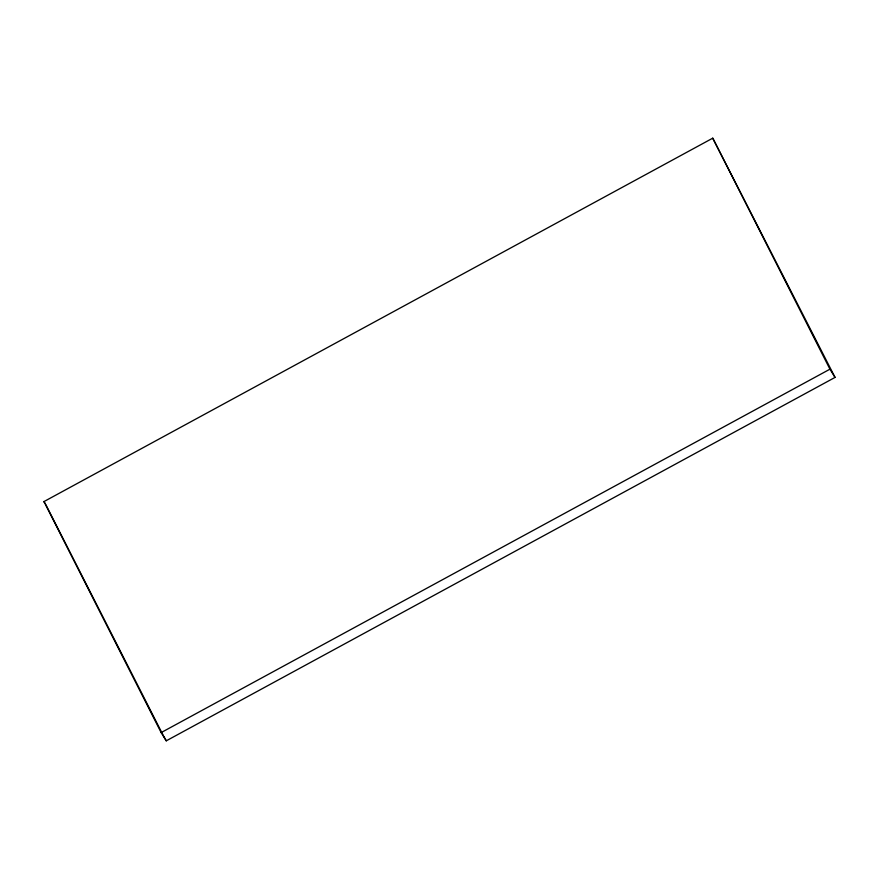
<?xml version="1.0" encoding="UTF-8"?>
<svg xmlns="http://www.w3.org/2000/svg" width="879" height="879" viewBox="0 0 879 879"><rect width="100%" height="100%" fill="white"/><g stroke="black" fill="none" stroke-linecap="round" stroke-linejoin="round"><path stroke-width="1.32" d="M43.95 501.579L712.748 138.168L835.05 377.41L166.252 740.832L161.154 732.592L43.95 501.579L45.082 503.403M161.154 732.592L829.941 369.18L835.028 377.388M164.164 737.02L166.252 740.821M163.802 736.525L45.642 504.315M712.748 138.168L829.941 369.18"/></g></svg>
